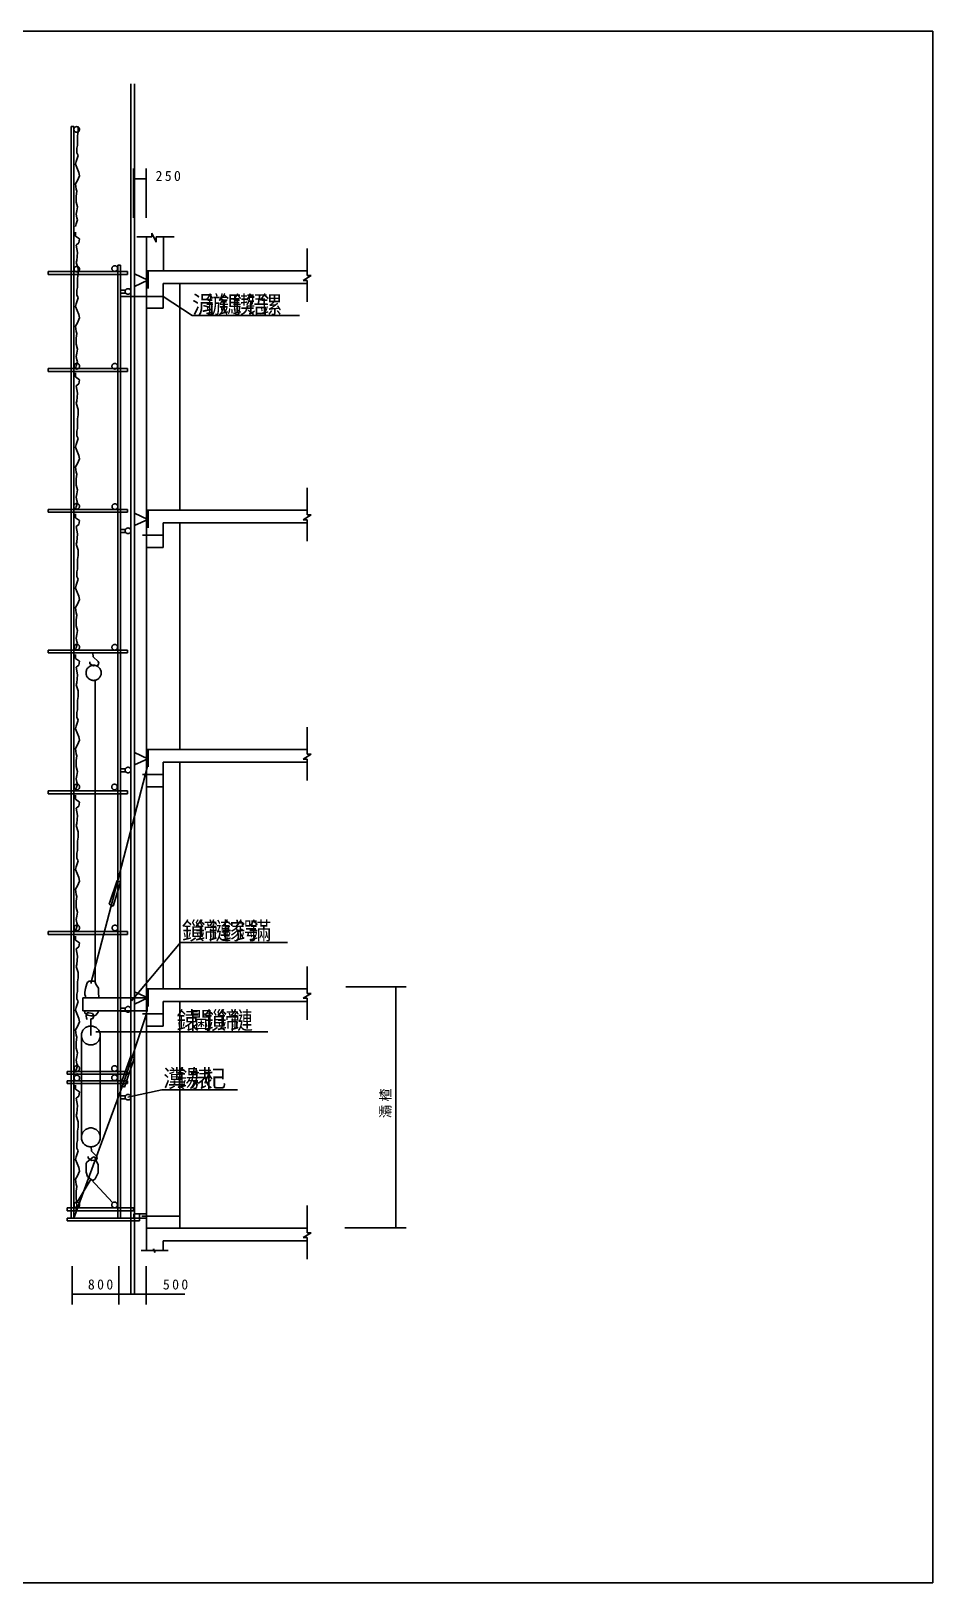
# Model space of a CAD drawing. Header units: metres. Extents: x 0 to 420, y 0 to 297.
# Drawn here: x 247.4 to 420, y 0 to 297 of the extents above; entities that cross this region are included whole.
import ezdxf

# ---------------------------------------------------------------- set-up
doc = ezdxf.new("R2010")
doc.units = ezdxf.units.M
doc.layers.add(' ', color=7, linetype='Continuous')
doc.layers.add('1', color=7, linetype='Continuous')

msp = doc.modelspace()

# ---------------------------------------------------------------- linework, layer by layer
at = {"layer": ' '}
for p, q in [((267.04, 261.25), (267.04, 270.64)), ((269.41, 261.25), (269.41, 270.64)), ((267.04, 268.7), (269.41, 268.7)), ((307.66, 114.07), (319.18, 114.07)), ((317.24, 114.07), (317.24, 67.93)), ((269.66, 111.85), (269.66, 109.33)), ((307.44, 67.93), (319.18, 67.93)), ((255.31, 60.59), (255.31, 53.31)), ((264.22, 60.6), (264.22, 53.31)), ((264.22, 59.67), (264.22, 53.31)), ((269.46, 60.6), (269.46, 53.31)), ((255.31, 55.25), (264.22, 55.25)), ((264.22, 55.25), (269.46, 55.25)), ((269.46, 55.25), (276.83, 55.25))]:
    msp.add_line(p, q, dxfattribs=at)
for p, q in [((420, 296.97), (0, 296.97)), ((420, 0), (420, 296.97)), ((266.5, 55.25), (266.5, 286.85)), ((267.18, 55.25), (267.18, 286.85)), ((255.07, 69.82), (255.07, 278.73)), ((255.07, 278.73), (255.61, 278.73)), ((255.61, 69.82), (255.61, 278.73)), ((256.42, 277.67), (256.29, 276.9)), ((256.29, 276.9), (256.29, 275.99)), ((256.42, 278.71), (256.42, 277.67)), ((256.29, 275.09), (256.17, 274.57)), ((256.17, 274.57), (256.17, 273.66)), ((256.17, 273.66), (256.42, 273.15)), ((256.29, 275.99), (256.29, 275.09)), ((256.04, 271.98), (255.91, 271.47)), ((255.91, 271.47), (256.55, 269.91)), ((256.42, 273.15), (256.04, 271.98)), ((256.29, 268.36), (255.91, 267.72)), ((255.91, 267.72), (256.04, 266.68)), ((256.68, 269.27), (256.29, 268.36)), ((256.55, 269.91), (256.68, 269.27)), ((256.04, 266.68), (256.17, 266.3)), ((256.17, 266.3), (256.04, 265.39)), ((256.04, 265.39), (256.04, 264.23)), ((256.04, 264.23), (256.29, 263.32)), ((256.17, 262.55), (256.04, 261.9)), ((256.04, 261.9), (256.17, 261.25)), ((256.29, 263.32), (256.17, 262.55)), ((256.04, 260.09), (255.91, 259.57)), ((255.91, 258.48), (255.91, 257.71)), ((256.29, 260.87), (256.04, 260.09)), ((256.17, 261.25), (256.29, 260.87)), ((255.91, 257.71), (256.68, 257.19)), ((256.55, 256.41), (256.04, 256.02)), ((256.04, 256.02), (256.29, 254.6)), ((256.68, 257.19), (256.55, 256.41)), ((267.64, 257.58), (270.53, 257.58)), ((270.53, 257.58), (270.53, 258.26)), ((270.53, 258.26), (271.38, 256.56)), ((271.38, 256.56), (271.38, 257.58)), ((271.38, 257.58), (274.78, 257.58)), ((256.17, 253.05), (256.04, 252.66)), ((256.04, 252.66), (256.42, 251.5)), ((256.29, 254.6), (256.17, 253.05)), ((300.25, 255.37), (300.25, 250.17)), ((250.67, 250.95), (265.87, 250.95)), ((250.67, 250.95), (250.67, 250.41)), ((250.67, 250.41), (265.87, 250.41)), ((256.42, 250.47), (256.29, 249.69)), ((256.29, 249.69), (256.29, 248.79)), ((256.42, 251.5), (256.42, 250.47)), ((263.99, 69.82), (263.99, 252.15)), ((263.99, 252.15), (264.53, 252.15)), ((264.53, 69.82), (264.53, 252.15)), ((265.87, 250.41), (265.87, 250.95)), ((269.75, 249.31), (267.18, 250.51)), ((269.48, 63.64), (269.48, 251.09)), ((269.48, 246.8), (269.48, 251.09)), ((269.48, 251.09), (300.25, 251.09)), ((269.82, 247.72), (269.82, 251.09)), ((301.02, 250.17), (299.49, 249.25)), ((300.25, 250.17), (301.02, 250.17)), ((256.29, 247.88), (256.17, 247.36)), ((256.17, 247.36), (256.17, 246.46)), ((256.29, 248.79), (256.29, 247.88)), ((264.55, 247.37), (265.48, 247.37)), ((264.55, 246.8), (265.54, 246.8)), ((269.75, 249.31), (267.18, 248.11)), ((272.7, 243.93), (272.7, 248.64)), ((272.7, 248.64), (300.25, 248.64)), ((275.91, 205.29), (275.91, 248.64)), ((299.49, 249.25), (300.25, 249.25)), ((300.25, 249.25), (300.25, 245.12)), ((256.04, 244.78), (255.91, 244.26)), ((255.91, 244.26), (256.55, 242.71)), ((256.42, 245.94), (256.04, 244.78)), ((256.17, 246.46), (256.42, 245.94)), ((269.53, 246.18), (264.59, 246.18)), ((269.48, 243.93), (272.7, 243.93)), ((269.53, 246.18), (272.7, 246.18)), ((272.7, 246.18), (278.26, 242.55)), ((256.29, 241.16), (255.91, 240.51)), ((256.68, 242.06), (256.29, 241.16)), ((256.55, 242.71), (256.68, 242.06)), ((278.26, 242.55), (298.76, 242.55)), ((255.91, 240.51), (256.04, 239.48)), ((256.04, 239.48), (256.17, 239.09)), ((256.17, 239.09), (256.04, 238.19)), ((256.04, 238.19), (256.04, 237.02)), ((256.04, 237.02), (256.29, 236.12)), ((256.17, 235.34), (256.04, 234.69)), ((256.04, 234.69), (256.17, 234.05)), ((256.29, 236.12), (256.17, 235.34)), ((250.67, 232.37), (265.87, 232.37)), ((250.67, 232.37), (250.67, 231.83)), ((250.67, 231.83), (265.87, 231.83)), ((256.04, 232.89), (255.91, 232.37)), ((256.29, 233.66), (256.04, 232.89)), ((256.17, 234.05), (256.29, 233.66)), ((265.87, 231.83), (265.87, 232.37)), ((255.91, 231.55), (255.91, 230.77)), ((255.91, 230.77), (256.68, 230.25)), ((256.55, 229.48), (256.04, 229.09)), ((256.04, 229.09), (256.29, 227.67)), ((256.68, 230.25), (256.55, 229.48)), ((256.17, 226.12), (256.04, 225.73)), ((256.04, 225.73), (256.42, 224.56)), ((256.29, 227.67), (256.17, 226.12)), ((256.42, 223.53), (256.29, 222.75)), ((256.29, 222.75), (256.29, 221.85)), ((256.42, 224.56), (256.42, 223.53)), ((256.29, 220.94), (256.17, 220.43)), ((256.17, 220.43), (256.17, 219.52)), ((256.29, 221.85), (256.29, 220.94)), ((256.04, 217.84), (255.91, 217.33)), ((255.91, 217.33), (256.55, 215.77)), ((256.42, 219.01), (256.04, 217.84)), ((256.17, 219.52), (256.42, 219.01)), ((256.29, 214.22), (255.91, 213.58)), ((256.68, 215.13), (256.29, 214.22)), ((256.55, 215.77), (256.68, 215.13)), ((255.91, 213.58), (256.04, 212.54)), ((256.04, 212.54), (256.17, 212.15)), ((256.17, 212.15), (256.04, 211.25)), ((256.04, 211.25), (256.04, 210.09)), ((256.04, 210.09), (256.29, 209.18)), ((256.17, 208.41), (256.04, 207.76)), ((256.29, 209.18), (256.17, 208.41)), ((300.25, 209.58), (300.25, 204.38)), ((250.67, 205.43), (265.87, 205.43)), ((250.67, 205.43), (250.67, 204.9)), ((256.04, 205.95), (255.91, 205.43)), ((256.04, 207.76), (256.17, 207.11)), ((256.29, 206.72), (256.04, 205.95)), ((256.17, 207.11), (256.29, 206.72)), ((265.87, 204.9), (265.87, 205.43)), ((269.48, 205.29), (300.25, 205.29)), ((269.48, 201.01), (269.48, 205.29)), ((269.82, 201.93), (269.82, 205.29)), ((250.67, 204.9), (265.87, 204.9)), ((255.91, 204.61), (255.91, 203.83)), ((255.91, 203.83), (256.68, 203.32)), ((256.55, 202.54), (256.04, 202.15)), ((256.04, 202.15), (256.29, 200.73)), ((256.68, 203.32), (256.55, 202.54)), ((269.75, 203.52), (267.18, 204.72)), ((269.75, 203.52), (267.18, 202.32)), ((272.7, 202.85), (300.25, 202.85)), ((272.7, 198.13), (272.7, 202.85)), ((275.91, 159.5), (275.91, 202.85)), ((301.02, 204.38), (299.49, 203.46)), ((299.49, 203.46), (300.25, 203.46)), ((300.25, 204.38), (301.02, 204.38)), ((300.25, 203.46), (300.25, 199.33)), ((256.17, 199.18), (256.04, 198.79)), ((256.29, 200.73), (256.17, 199.18)), ((264.55, 201.58), (265.48, 201.58)), ((264.55, 201.01), (265.54, 201.01)), ((272.7, 200.49), (268.75, 200.49)), ((256.04, 198.79), (256.42, 197.63)), ((256.42, 196.59), (256.29, 195.82)), ((256.42, 197.63), (256.42, 196.59)), ((269.48, 198.13), (272.7, 198.13)), ((256.29, 194.01), (256.17, 193.49)), ((256.17, 193.49), (256.17, 192.59)), ((256.29, 195.82), (256.29, 194.91)), ((256.29, 194.91), (256.29, 194.01)), ((256.04, 190.91), (255.91, 190.39)), ((255.91, 190.39), (256.55, 188.84)), ((256.42, 192.07), (256.04, 190.91)), ((256.17, 192.59), (256.42, 192.07)), ((256.29, 187.29), (255.91, 186.64)), ((256.68, 188.19), (256.29, 187.29)), ((256.55, 188.84), (256.68, 188.19)), ((255.91, 186.64), (256.04, 185.61)), ((256.04, 185.61), (256.17, 185.22)), ((256.17, 185.22), (256.04, 184.31)), ((256.04, 184.31), (256.04, 183.15)), ((256.04, 183.15), (256.29, 182.24)), ((256.17, 181.47), (256.04, 180.82)), ((256.29, 182.24), (256.17, 181.47)), ((250.67, 178.5), (265.87, 178.5)), ((250.67, 178.5), (250.67, 177.96)), ((256.04, 179.01), (255.91, 178.5)), ((256.04, 180.82), (256.17, 180.18)), ((256.29, 179.79), (256.04, 179.01)), ((256.17, 180.18), (256.29, 179.79)), ((265.87, 177.96), (265.87, 178.5)), ((250.67, 177.96), (265.87, 177.96)), ((255.91, 177.67), (255.91, 176.9)), ((255.91, 176.9), (256.68, 176.38)), ((256.55, 175.6), (256.04, 175.22)), ((256.04, 175.22), (256.29, 173.79)), ((256.68, 176.38), (256.55, 175.6)), ((258.68, 175.91), (258.68, 176.26)), ((259.39, 175.48), (258.68, 175.91)), ((259.26, 177.96), (259.32, 177.25)), ((259.32, 177.25), (260.24, 176.33)), ((260.17, 175.55), (259.39, 175.48)), ((260.38, 175.98), (260.17, 175.55)), ((260.24, 176.33), (260.38, 175.98)), ((256.29, 173.79), (256.17, 172.24)), ((256.17, 172.24), (256.04, 171.86)), ((256.04, 171.86), (256.42, 170.69)), ((256.42, 169.66), (256.29, 168.88)), ((256.42, 170.69), (256.42, 169.66)), ((256.29, 167.07), (256.17, 166.56)), ((256.17, 166.56), (256.17, 165.65)), ((256.29, 168.88), (256.29, 167.98)), ((256.29, 167.98), (256.29, 167.07)), ((256.04, 163.97), (255.91, 163.45)), ((255.91, 163.45), (256.55, 161.9)), ((256.42, 165.13), (256.04, 163.97)), ((256.17, 165.65), (256.42, 165.13)), ((300.25, 163.78), (300.25, 158.59)), ((256.68, 161.26), (256.29, 160.35)), ((256.55, 161.9), (256.68, 161.26)), ((256.29, 160.35), (255.91, 159.7)), ((255.91, 159.7), (256.04, 158.67)), ((256.04, 158.67), (256.17, 158.28)), ((256.17, 158.28), (256.04, 157.38)), ((269.75, 157.73), (267.18, 158.93)), ((269.75, 157.73), (267.18, 156.53)), ((269.48, 155.22), (269.48, 159.5)), ((269.48, 155.22), (269.48, 159.5)), ((269.48, 159.5), (300.25, 159.5)), ((269.82, 156.14), (269.82, 159.5)), ((301.02, 158.59), (299.49, 157.67)), ((299.49, 157.67), (300.25, 157.67)), ((300.25, 158.59), (301.02, 158.59)), ((300.25, 157.67), (300.25, 153.54)), ((256.04, 157.38), (256.04, 156.21)), ((256.04, 156.21), (256.29, 155.31)), ((256.17, 154.53), (256.04, 153.89)), ((256.29, 155.31), (256.17, 154.53)), ((269.72, 156.33), (262.67, 129.33)), ((264.55, 155.79), (265.48, 155.79)), ((264.55, 155.21), (265.54, 155.21)), ((272.7, 154.7), (268.75, 154.7)), ((272.7, 113.71), (272.7, 157.06)), ((272.7, 152.34), (272.7, 157.06)), ((272.7, 157.06), (300.25, 157.06)), ((275.91, 113.71), (275.91, 157.06)), ((250.67, 151.56), (265.87, 151.56)), ((250.67, 151.56), (250.67, 151.02)), ((256.04, 152.08), (255.91, 151.56)), ((256.04, 153.89), (256.17, 153.24)), ((256.29, 152.85), (256.04, 152.08)), ((256.17, 153.24), (256.29, 152.85)), ((265.87, 151.02), (265.87, 151.56)), ((269.48, 152.34), (272.7, 152.34)), ((250.67, 151.02), (265.87, 151.02)), ((255.91, 150.74), (255.91, 149.96)), ((255.91, 149.96), (256.68, 149.44)), ((256.55, 148.67), (256.04, 148.28)), ((256.68, 149.44), (256.55, 148.67)), ((256.04, 148.28), (256.29, 146.86)), ((256.29, 146.86), (256.17, 145.31)), ((256.17, 145.31), (256.04, 144.92)), ((256.04, 144.92), (256.42, 143.76)), ((256.42, 142.72), (256.29, 141.95)), ((256.42, 143.76), (256.42, 142.72)), ((256.29, 140.14), (256.17, 139.62)), ((256.17, 139.62), (256.17, 138.71)), ((256.29, 141.95), (256.29, 141.04)), ((256.29, 141.04), (256.29, 140.14)), ((256.04, 137.03), (255.91, 136.52)), ((256.42, 138.2), (256.04, 137.03)), ((256.17, 138.71), (256.42, 138.2)), ((255.91, 136.52), (256.55, 134.97)), ((256.68, 134.32), (256.29, 133.41)), ((256.55, 134.97), (256.68, 134.32)), ((262.36, 129.87), (263.87, 134.42)), ((264.51, 134.13), (263.11, 129.48)), ((263.81, 134.42), (264.51, 134.13)), ((256.29, 133.41), (255.91, 132.77)), ((255.91, 132.77), (256.04, 131.73)), ((256.04, 131.73), (256.17, 131.35)), ((256.17, 131.35), (256.04, 130.44)), ((256.04, 130.44), (256.04, 129.28)), ((256.04, 129.28), (256.29, 128.37)), ((256.29, 128.37), (256.17, 127.6)), ((262.67, 129.33), (258.86, 114.72)), ((263.11, 129.48), (262.36, 129.87)), ((256.04, 125.14), (255.91, 124.62)), ((256.17, 127.6), (256.04, 126.95)), ((256.04, 126.95), (256.17, 126.3)), ((256.29, 125.92), (256.04, 125.14)), ((256.17, 126.3), (256.29, 125.92)), ((250.67, 124.63), (265.87, 124.63)), ((250.67, 124.63), (250.67, 124.09)), ((250.67, 124.09), (265.87, 124.09)), ((255.91, 123.8), (255.91, 123.03)), ((255.91, 123.03), (256.68, 122.51)), ((256.68, 122.51), (256.55, 121.73)), ((265.87, 124.09), (265.87, 124.63)), ((266.66, 111.37), (276.03, 122.58)), ((276.03, 122.58), (296.48, 122.58)), ((256.55, 121.73), (256.04, 121.34)), ((256.04, 121.34), (256.29, 119.92)), ((256.29, 119.92), (256.17, 118.37)), ((256.17, 118.37), (256.04, 117.98)), ((256.04, 117.98), (256.42, 116.82)), ((256.42, 116.82), (256.42, 115.79)), ((300.25, 117.99), (300.25, 112.79)), ((256.29, 113.2), (256.17, 112.68)), ((256.42, 115.79), (256.29, 115.01)), ((256.29, 115.01), (256.29, 114.11)), ((256.29, 114.11), (256.29, 113.2)), ((257.85, 113.78), (257.73, 113.04)), ((257.73, 113.04), (257.73, 112.62)), ((258.06, 114.65), (257.85, 113.78)), ((258.23, 114.98), (258.06, 114.65)), ((258.56, 115.14), (258.23, 114.98)), ((259.05, 115.14), (258.56, 115.14)), ((259.59, 115.14), (259.05, 115.14)), ((259.84, 114.61), (259.59, 115.14)), ((260.33, 113.82), (259.84, 114.61)), ((260.33, 113.08), (260.33, 113.82)), ((260.38, 111.96), (260.33, 113.08)), ((269.75, 111.94), (267.18, 113.14)), ((269.48, 113.71), (300.25, 113.71)), ((269.48, 109.43), (269.48, 113.71)), ((269.82, 110.34), (269.82, 113.71)), ((256.04, 110.1), (255.91, 109.58)), ((256.42, 111.26), (256.04, 110.1)), ((256.17, 112.68), (256.17, 111.78)), ((256.17, 111.78), (256.42, 111.26)), ((269.48, 111.96), (257.33, 111.96)), ((257.33, 111.96), (257.33, 109.51)), ((257.73, 112.62), (257.81, 112.29)), ((257.81, 112.29), (257.81, 112.05)), ((257.81, 112.05), (257.81, 112.01)), ((264.55, 110), (265.48, 110)), ((269.75, 111.94), (267.18, 110.74)), ((272.7, 111.27), (300.25, 111.27)), ((272.7, 106.55), (272.7, 111.27)), ((275.91, 67.92), (275.91, 111.27)), ((301.02, 112.79), (299.49, 111.88)), ((299.49, 111.88), (300.25, 111.88)), ((300.25, 112.79), (301.02, 112.79)), ((300.25, 111.88), (300.25, 107.75)), ((255.91, 109.58), (256.55, 108.03)), ((256.68, 107.38), (256.29, 106.48)), ((256.55, 108.03), (256.68, 107.38)), ((257.33, 109.51), (269.66, 109.51)), ((257.72, 109.02), (257.72, 109.51)), ((258.25, 108.63), (257.72, 109.02)), ((258.16, 109.07), (257.99, 108.54)), ((257.99, 108.54), (258.03, 108.1)), ((258.03, 108.1), (258.16, 107.84)), ((258.47, 109.11), (258.16, 109.07)), ((258.86, 108.5), (258.25, 108.63)), ((259.17, 108.94), (258.47, 109.11)), ((259.48, 108.5), (258.86, 108.5)), ((258.86, 104.77), (258.86, 107.97)), ((258.86, 107.97), (259.17, 107.97)), ((259.35, 108.67), (259.17, 108.94)), ((259.17, 107.97), (259.35, 108.28)), ((259.35, 108.28), (259.35, 108.67)), ((259.83, 108.67), (259.48, 108.5)), ((260.09, 108.94), (259.83, 108.67)), ((260.27, 109.2), (260.09, 108.94)), ((260.35, 109.51), (260.27, 109.2)), ((264.55, 109.42), (265.54, 109.42)), ((269.48, 108.91), (264.92, 95.04)), ((272.7, 108.91), (268.75, 108.91)), ((256.29, 106.48), (255.91, 105.83)), ((255.91, 105.83), (256.04, 104.8)), ((256.04, 104.8), (256.17, 104.41)), ((256.17, 104.41), (256.04, 103.51)), ((257.05, 104.77), (257.05, 85.26)), ((259.83, 105.49), (292.75, 105.49)), ((260.67, 104.77), (260.67, 85.26)), ((269.48, 106.55), (272.7, 106.55)), ((256.04, 103.51), (256.04, 102.34)), ((256.04, 102.34), (256.29, 101.44)), ((256.29, 101.44), (256.17, 100.66)), ((256.04, 98.21), (255.91, 97.69)), ((256.17, 100.66), (256.04, 100.01)), ((256.04, 100.01), (256.17, 99.37)), ((256.29, 98.98), (256.04, 98.21)), ((256.17, 99.37), (256.29, 98.98)), ((256.29, 99.34), (256.17, 98.98)), ((264.55, 95.29), (266.52, 100.82)), ((267.2, 100.53), (265.28, 94.89)), ((266.52, 100.76), (267.2, 100.53)), ((254.33, 97.87), (265.87, 97.87)), ((254.33, 97.87), (254.33, 97.33)), ((254.33, 97.33), (265.87, 97.33)), ((254.33, 96.1), (265.87, 96.1)), ((254.33, 96.1), (254.33, 95.57)), ((254.33, 95.57), (265.87, 95.57)), ((265.07, 95.54), (255.61, 69.82)), ((255.91, 95.25), (255.91, 94.47)), ((256.29, 97.58), (256.17, 97.22)), ((264.55, 95.23), (264.66, 95.54)), ((265.28, 94.89), (264.55, 95.23)), ((265.5, 95.54), (265.28, 94.89)), ((265.87, 97.33), (265.87, 97.87)), ((265.87, 95.57), (265.87, 96.1)), ((255.91, 94.47), (256.68, 93.96)), ((256.55, 93.18), (256.04, 92.79)), ((256.04, 92.79), (256.29, 91.37)), ((256.68, 93.96), (256.55, 93.18)), ((264.55, 93.19), (265.48, 93.19)), ((264.55, 92.62), (265.54, 92.62)), ((265.96, 92.96), (272.42, 94.39)), ((272.42, 94.39), (286.9, 94.39)), ((256.17, 89.82), (256.04, 89.43)), ((256.04, 89.43), (256.42, 88.27)), ((256.29, 91.37), (256.17, 89.82)), ((256.42, 87.23), (256.29, 86.46)), ((256.29, 86.46), (256.29, 85.55)), ((256.42, 88.27), (256.42, 87.23)), ((256.29, 84.65), (256.17, 84.13)), ((256.17, 84.13), (256.17, 83.23)), ((256.17, 83.23), (256.42, 82.71)), ((256.29, 85.55), (256.29, 84.65)), ((258.93, 83.54), (259, 82.62)), ((256.04, 81.55), (255.91, 81.03)), ((255.91, 81.03), (256.55, 79.48)), ((256.42, 82.71), (256.04, 81.55)), ((258.08, 80.5), (257.94, 80.28)), ((257.94, 80.28), (257.94, 78.59)), ((259.38, 81.55), (258.08, 80.5)), ((258.37, 81.28), (258.37, 81.63)), ((259.07, 80.85), (258.37, 81.28)), ((259, 82.62), (259.92, 81.7)), ((259.85, 80.92), (259.07, 80.85)), ((259.64, 81.49), (259.29, 81.56)), ((259.78, 80.99), (259.64, 81.49)), ((260.28, 80), (259.78, 80.99)), ((260.07, 81.35), (259.85, 80.92)), ((259.92, 81.7), (260.07, 81.35)), ((256.29, 77.93), (255.91, 77.28)), ((255.91, 77.28), (256.04, 76.25)), ((258.93, 77.31), (256.24, 72.85)), ((256.68, 78.83), (256.29, 77.93)), ((256.55, 79.48), (256.68, 78.83)), ((257.94, 78.59), (258.22, 77.81)), ((258.22, 77.81), (259, 77.17)), ((258.86, 77.24), (263.06, 72.76)), ((259.36, 77.1), (259.71, 77.31)), ((259.71, 77.31), (260.28, 78.45)), ((260.28, 79.29), (260.28, 80)), ((260.28, 78.45), (260.28, 79.29)), ((256.04, 76.25), (256.17, 75.86)), ((256.17, 75.86), (256.04, 74.95)), ((256.04, 74.95), (256.04, 73.79)), ((259, 77.17), (259.36, 77.1)), ((254.33, 71.77), (267.04, 71.77)), ((254.33, 71.77), (254.33, 71.23)), ((256.04, 73.79), (256.17, 72.11)), ((256.17, 72.11), (256.04, 71.46)), ((256.04, 71.46), (256.08, 71.23)), ((267.04, 71.77), (267.04, 71.23)), ((300.25, 72.2), (300.25, 67)), ((254.33, 71.23), (267.04, 71.23)), ((254.33, 69.82), (263.54, 69.82)), ((254.33, 69.82), (254.33, 69.28)), ((254.33, 69.28), (268.18, 69.28)), ((260.15, 69.82), (269.48, 69.82)), ((267.08, 70.63), (269.48, 70.63)), ((267.08, 70.63), (267.08, 69.82)), ((268.18, 70.63), (268.18, 69.28)), ((268.64, 70.21), (275.91, 70.21)), ((269.48, 63.64), (269.48, 67.92)), ((269.48, 67.92), (300.25, 67.92)), ((272.7, 63.64), (272.7, 65.47)), ((272.7, 65.47), (300.25, 65.47)), ((301.02, 67), (299.49, 66.09)), ((299.49, 66.09), (300.25, 66.09)), ((300.25, 67), (301.02, 67)), ((300.25, 66.09), (300.25, 61.96)), ((268.47, 63.64), (270.82, 63.64)), ((270.82, 63.64), (270.82, 63.95)), ((270.82, 63.95), (271.12, 63.22)), ((271.12, 63.22), (271.12, 63.64)), ((271.12, 63.64), (273.62, 63.64)), ((0, 0), (420, 0))]:
    msp.add_line(p, q)
for points in [[(256.69, 278.14), (256.69, 278.19), (256.68, 278.25), (256.67, 278.3), (256.65, 278.35), (256.63, 278.39), (256.6, 278.44), (256.57, 278.48), (256.53, 278.52), (256.49, 278.56), (256.45, 278.59), (256.4, 278.62), (256.36, 278.64), (256.31, 278.66), (256.26, 278.67), (256.2, 278.68), (256.15, 278.68), (256.1, 278.68), (256.05, 278.67), (255.99, 278.66), (255.94, 278.64), (255.9, 278.62), (255.85, 278.59), (255.81, 278.56), (255.77, 278.52), (255.73, 278.48), (255.7, 278.44), (255.68, 278.39), (255.65, 278.35), (255.64, 278.3), (255.62, 278.25), (255.61, 278.19), (255.61, 278.14), (255.61, 278.09), (255.62, 278.04), (255.64, 277.98), (255.65, 277.93), (255.68, 277.89), (255.7, 277.84), (255.73, 277.8), (255.77, 277.76), (255.81, 277.72), (255.85, 277.69), (255.9, 277.67), (255.94, 277.64), (255.99, 277.63), (256.05, 277.61), (256.1, 277.6), (256.15, 277.6), (256.2, 277.6), (256.26, 277.61), (256.31, 277.63), (256.36, 277.64), (256.4, 277.67), (256.45, 277.69), (256.49, 277.72), (256.53, 277.76), (256.57, 277.8), (256.6, 277.84), (256.63, 277.89), (256.65, 277.93), (256.67, 277.98), (256.68, 278.04), (256.69, 278.09), (256.69, 278.14)], [(256.71, 251.41), (256.71, 251.46), (256.7, 251.51), (256.69, 251.56), (256.67, 251.61), (256.65, 251.66), (256.62, 251.7), (256.59, 251.75), (256.55, 251.79), (256.52, 251.82), (256.47, 251.85), (256.43, 251.88), (256.38, 251.9), (256.33, 251.92), (256.28, 251.93), (256.23, 251.94), (256.17, 251.94), (256.12, 251.94), (256.07, 251.93), (256.02, 251.92), (255.97, 251.9), (255.92, 251.88), (255.87, 251.85), (255.83, 251.82), (255.79, 251.79), (255.76, 251.75), (255.73, 251.7), (255.7, 251.66), (255.68, 251.61), (255.66, 251.56), (255.65, 251.51), (255.64, 251.46), (255.64, 251.41), (255.64, 251.35), (255.65, 251.3), (255.66, 251.25), (255.68, 251.2), (255.7, 251.15), (255.73, 251.11), (255.76, 251.06), (255.79, 251.02), (255.83, 250.99), (255.87, 250.96), (255.92, 250.93), (255.97, 250.91), (256.02, 250.89), (256.07, 250.88), (256.12, 250.87), (256.17, 250.87), (256.23, 250.87), (256.28, 250.88), (256.33, 250.89), (256.38, 250.91), (256.43, 250.93), (256.47, 250.96), (256.52, 250.99), (256.55, 251.02), (256.59, 251.06), (256.62, 251.11), (256.65, 251.15), (256.67, 251.2), (256.69, 251.25), (256.7, 251.3), (256.71, 251.35), (256.71, 251.41)], [(263.97, 251.52), (263.97, 251.57), (263.96, 251.62), (263.95, 251.67), (263.93, 251.72), (263.91, 251.77), (263.88, 251.82), (263.85, 251.86), (263.81, 251.9), (263.77, 251.93), (263.73, 251.97), (263.69, 251.99), (263.64, 252.02), (263.59, 252.03), (263.54, 252.05), (263.48, 252.05), (263.43, 252.06), (263.38, 252.05), (263.33, 252.05), (263.27, 252.03), (263.23, 252.02), (263.18, 251.99), (263.13, 251.97), (263.09, 251.93), (263.05, 251.9), (263.01, 251.86), (262.98, 251.82), (262.96, 251.77), (262.93, 251.72), (262.92, 251.67), (262.9, 251.62), (262.9, 251.57), (262.89, 251.52), (262.9, 251.46), (262.9, 251.41), (262.92, 251.36), (262.93, 251.31), (262.96, 251.26), (262.98, 251.22), (263.01, 251.18), (263.05, 251.14), (263.09, 251.1), (263.13, 251.07), (263.18, 251.04), (263.23, 251.02), (263.27, 251), (263.33, 250.99), (263.38, 250.98), (263.43, 250.98), (263.48, 250.98), (263.54, 250.99), (263.59, 251), (263.64, 251.02), (263.69, 251.04), (263.73, 251.07), (263.77, 251.1), (263.81, 251.14), (263.85, 251.18), (263.88, 251.22), (263.91, 251.26), (263.93, 251.31), (263.95, 251.36), (263.96, 251.41), (263.97, 251.46), (263.97, 251.52)], [(266.5, 247.14), (266.5, 247.19), (266.49, 247.24), (266.48, 247.29), (266.46, 247.34), (266.44, 247.39), (266.41, 247.43), (266.38, 247.48), (266.34, 247.52), (266.3, 247.55), (266.26, 247.58), (266.22, 247.61), (266.17, 247.63), (266.12, 247.65), (266.07, 247.66), (266.02, 247.67), (265.96, 247.67), (265.91, 247.67), (265.86, 247.66), (265.81, 247.65), (265.76, 247.63), (265.71, 247.61), (265.66, 247.58), (265.62, 247.55), (265.58, 247.52), (265.55, 247.48), (265.52, 247.43), (265.49, 247.39), (265.47, 247.34), (265.45, 247.29), (265.43, 247.24), (265.43, 247.19), (265.42, 247.14), (265.43, 247.08), (265.43, 247.03), (265.45, 246.98), (265.47, 246.93), (265.49, 246.88), (265.52, 246.84), (265.55, 246.79), (265.58, 246.75), (265.62, 246.72), (265.66, 246.69), (265.71, 246.66), (265.76, 246.64), (265.81, 246.62), (265.86, 246.61), (265.91, 246.6), (265.96, 246.6), (266.02, 246.6), (266.07, 246.61), (266.12, 246.62), (266.17, 246.64), (266.22, 246.66), (266.26, 246.69), (266.3, 246.72), (266.34, 246.75), (266.38, 246.79), (266.41, 246.84), (266.44, 246.88), (266.46, 246.93), (266.48, 246.98), (266.49, 247.03), (266.5, 247.08), (266.5, 247.14)], [(256.71, 232.82), (256.71, 232.88), (256.7, 232.93), (256.69, 232.98), (256.67, 233.03), (256.65, 233.08), (256.62, 233.12), (256.59, 233.17), (256.55, 233.21), (256.52, 233.24), (256.47, 233.27), (256.43, 233.3), (256.38, 233.32), (256.33, 233.34), (256.28, 233.35), (256.23, 233.36), (256.17, 233.36), (256.12, 233.36), (256.07, 233.35), (256.02, 233.34), (255.97, 233.32), (255.92, 233.3), (255.87, 233.27), (255.83, 233.24), (255.79, 233.21), (255.76, 233.17), (255.73, 233.12), (255.7, 233.08), (255.68, 233.03), (255.66, 232.98), (255.65, 232.93), (255.64, 232.88), (255.64, 232.82), (255.64, 232.77), (255.65, 232.72), (255.66, 232.67), (255.68, 232.62), (255.7, 232.57), (255.73, 232.53), (255.76, 232.48), (255.79, 232.44), (255.83, 232.41), (255.87, 232.38), (255.92, 232.35), (255.97, 232.33), (256.02, 232.31), (256.07, 232.3), (256.12, 232.29), (256.17, 232.29), (256.23, 232.29), (256.28, 232.3), (256.33, 232.31), (256.38, 232.33), (256.43, 232.35), (256.47, 232.38), (256.52, 232.41), (256.55, 232.44), (256.59, 232.48), (256.62, 232.53), (256.65, 232.57), (256.67, 232.62), (256.69, 232.67), (256.7, 232.72), (256.71, 232.77), (256.71, 232.82)], [(263.97, 232.82), (263.97, 232.88), (263.96, 232.93), (263.95, 232.98), (263.93, 233.03), (263.91, 233.08), (263.88, 233.12), (263.85, 233.17), (263.81, 233.21), (263.77, 233.24), (263.73, 233.27), (263.69, 233.3), (263.64, 233.32), (263.59, 233.34), (263.54, 233.35), (263.48, 233.36), (263.43, 233.36), (263.38, 233.36), (263.33, 233.35), (263.27, 233.34), (263.23, 233.32), (263.18, 233.3), (263.13, 233.27), (263.09, 233.24), (263.05, 233.21), (263.01, 233.17), (262.98, 233.12), (262.96, 233.08), (262.93, 233.03), (262.92, 232.98), (262.9, 232.93), (262.9, 232.88), (262.89, 232.82), (262.9, 232.77), (262.9, 232.72), (262.92, 232.67), (262.93, 232.62), (262.96, 232.57), (262.98, 232.53), (263.01, 232.48), (263.05, 232.44), (263.09, 232.41), (263.13, 232.38), (263.18, 232.35), (263.23, 232.33), (263.27, 232.31), (263.33, 232.3), (263.38, 232.29), (263.43, 232.29), (263.48, 232.29), (263.54, 232.3), (263.59, 232.31), (263.64, 232.33), (263.69, 232.35), (263.73, 232.38), (263.77, 232.41), (263.81, 232.44), (263.85, 232.48), (263.88, 232.53), (263.91, 232.57), (263.93, 232.62), (263.95, 232.67), (263.96, 232.72), (263.97, 232.77), (263.97, 232.82)], [(256.68, 206.01), (256.68, 206.07), (256.67, 206.12), (256.66, 206.17), (256.64, 206.22), (256.62, 206.27), (256.59, 206.31), (256.56, 206.35), (256.52, 206.39), (256.48, 206.43), (256.44, 206.46), (256.4, 206.49), (256.35, 206.51), (256.3, 206.53), (256.25, 206.54), (256.19, 206.55), (256.14, 206.55), (256.09, 206.55), (256.04, 206.54), (255.98, 206.53), (255.94, 206.51), (255.89, 206.49), (255.84, 206.46), (255.8, 206.43), (255.76, 206.39), (255.72, 206.35), (255.69, 206.31), (255.67, 206.27), (255.64, 206.22), (255.63, 206.17), (255.61, 206.12), (255.61, 206.07), (255.6, 206.01), (255.61, 205.96), (255.61, 205.91), (255.63, 205.86), (255.64, 205.81), (255.67, 205.76), (255.69, 205.71), (255.72, 205.67), (255.76, 205.63), (255.8, 205.6), (255.84, 205.57), (255.89, 205.54), (255.94, 205.52), (255.98, 205.5), (256.04, 205.48), (256.09, 205.48), (256.14, 205.47), (256.19, 205.48), (256.25, 205.48), (256.3, 205.5), (256.35, 205.52), (256.4, 205.54), (256.44, 205.57), (256.48, 205.6), (256.52, 205.63), (256.56, 205.67), (256.59, 205.71), (256.62, 205.76), (256.64, 205.81), (256.66, 205.86), (256.67, 205.91), (256.68, 205.96), (256.68, 206.01)], [(264, 205.96), (264, 206.01), (263.99, 206.07), (263.98, 206.12), (263.96, 206.17), (263.94, 206.22), (263.91, 206.26), (263.88, 206.3), (263.84, 206.34), (263.8, 206.38), (263.76, 206.41), (263.71, 206.44), (263.67, 206.46), (263.62, 206.48), (263.57, 206.49), (263.51, 206.5), (263.46, 206.5), (263.41, 206.5), (263.36, 206.49), (263.3, 206.48), (263.25, 206.46), (263.21, 206.44), (263.16, 206.41), (263.12, 206.38), (263.08, 206.34), (263.04, 206.3), (263.01, 206.26), (262.99, 206.22), (262.96, 206.17), (262.95, 206.12), (262.93, 206.07), (262.92, 206.01), (262.92, 205.96), (262.92, 205.91), (262.93, 205.86), (262.95, 205.8), (262.96, 205.76), (262.99, 205.71), (263.01, 205.66), (263.04, 205.62), (263.08, 205.58), (263.12, 205.54), (263.16, 205.51), (263.21, 205.49), (263.25, 205.46), (263.3, 205.45), (263.36, 205.43), (263.41, 205.43), (263.46, 205.42), (263.51, 205.43), (263.57, 205.43), (263.62, 205.45), (263.67, 205.46), (263.71, 205.49), (263.76, 205.51), (263.8, 205.54), (263.84, 205.58), (263.88, 205.62), (263.91, 205.66), (263.94, 205.71), (263.96, 205.76), (263.98, 205.8), (263.99, 205.86), (264, 205.91), (264, 205.96)], [(266.5, 201.34), (266.5, 201.4), (266.49, 201.45), (266.48, 201.5), (266.46, 201.55), (266.44, 201.6), (266.41, 201.64), (266.38, 201.69), (266.34, 201.72), (266.3, 201.76), (266.26, 201.79), (266.22, 201.82), (266.17, 201.84), (266.12, 201.86), (266.07, 201.87), (266.02, 201.88), (265.96, 201.88), (265.91, 201.88), (265.86, 201.87), (265.81, 201.86), (265.76, 201.84), (265.71, 201.82), (265.66, 201.79), (265.62, 201.76), (265.58, 201.72), (265.55, 201.69), (265.52, 201.64), (265.49, 201.6), (265.47, 201.55), (265.45, 201.5), (265.43, 201.45), (265.43, 201.4), (265.42, 201.34), (265.43, 201.29), (265.43, 201.24), (265.45, 201.19), (265.47, 201.14), (265.49, 201.09), (265.52, 201.04), (265.55, 201), (265.58, 200.96), (265.62, 200.93), (265.66, 200.9), (265.71, 200.87), (265.76, 200.85), (265.81, 200.83), (265.86, 200.82), (265.91, 200.81), (265.96, 200.81), (266.02, 200.81), (266.07, 200.82), (266.12, 200.83), (266.17, 200.85), (266.22, 200.87), (266.26, 200.9), (266.3, 200.93), (266.34, 200.96), (266.38, 201), (266.41, 201.04), (266.44, 201.09), (266.46, 201.14), (266.48, 201.19), (266.49, 201.24), (266.5, 201.29), (266.5, 201.34)], [(256.71, 179.08), (256.71, 179.13), (256.7, 179.19), (256.69, 179.24), (256.67, 179.29), (256.65, 179.33), (256.62, 179.38), (256.59, 179.42), (256.55, 179.46), (256.52, 179.5), (256.47, 179.53), (256.43, 179.56), (256.38, 179.58), (256.33, 179.6), (256.28, 179.61), (256.23, 179.62), (256.17, 179.62), (256.12, 179.62), (256.07, 179.61), (256.02, 179.6), (255.97, 179.58), (255.92, 179.56), (255.87, 179.53), (255.83, 179.5), (255.79, 179.46), (255.76, 179.42), (255.73, 179.38), (255.7, 179.33), (255.68, 179.29), (255.66, 179.24), (255.65, 179.19), (255.64, 179.13), (255.64, 179.08), (255.64, 179.03), (255.65, 178.98), (255.66, 178.92), (255.68, 178.87), (255.7, 178.83), (255.73, 178.78), (255.76, 178.74), (255.79, 178.7), (255.83, 178.66), (255.87, 178.63), (255.92, 178.61), (255.97, 178.58), (256.02, 178.57), (256.07, 178.55), (256.12, 178.54), (256.17, 178.54), (256.23, 178.54), (256.28, 178.55), (256.33, 178.57), (256.38, 178.58), (256.43, 178.61), (256.47, 178.63), (256.52, 178.66), (256.55, 178.7), (256.59, 178.74), (256.62, 178.78), (256.65, 178.83), (256.67, 178.87), (256.69, 178.92), (256.7, 178.98), (256.71, 179.03), (256.71, 179.08)], [(263.97, 179.05), (263.97, 179.1), (263.96, 179.16), (263.95, 179.21), (263.93, 179.26), (263.91, 179.31), (263.88, 179.35), (263.85, 179.39), (263.81, 179.43), (263.77, 179.47), (263.73, 179.5), (263.69, 179.53), (263.64, 179.55), (263.59, 179.57), (263.54, 179.58), (263.49, 179.59), (263.43, 179.59), (263.38, 179.59), (263.33, 179.58), (263.28, 179.57), (263.23, 179.55), (263.18, 179.53), (263.13, 179.5), (263.09, 179.47), (263.05, 179.43), (263.02, 179.39), (262.98, 179.35), (262.96, 179.31), (262.93, 179.26), (262.92, 179.21), (262.9, 179.16), (262.9, 179.1), (262.89, 179.05), (262.9, 179), (262.9, 178.95), (262.92, 178.9), (262.93, 178.85), (262.96, 178.8), (262.98, 178.75), (263.02, 178.71), (263.05, 178.67), (263.09, 178.64), (263.13, 178.6), (263.18, 178.58), (263.23, 178.55), (263.28, 178.54), (263.33, 178.52), (263.38, 178.52), (263.43, 178.51), (263.49, 178.52), (263.54, 178.52), (263.59, 178.54), (263.64, 178.55), (263.69, 178.58), (263.73, 178.6), (263.77, 178.64), (263.81, 178.67), (263.85, 178.71), (263.88, 178.75), (263.91, 178.8), (263.93, 178.85), (263.95, 178.9), (263.96, 178.95), (263.97, 179), (263.97, 179.05)], [(260.83, 174.16), (260.83, 174.3), (260.81, 174.44), (260.77, 174.58), (260.72, 174.71), (260.66, 174.84), (260.59, 174.96), (260.51, 175.07), (260.41, 175.18), (260.31, 175.27), (260.19, 175.36), (260.07, 175.43), (259.94, 175.49), (259.81, 175.54), (259.67, 175.58), (259.53, 175.6), (259.39, 175.6), (259.25, 175.6), (259.1, 175.58), (258.97, 175.54), (258.83, 175.49), (258.7, 175.43), (258.58, 175.36), (258.47, 175.27), (258.36, 175.18), (258.27, 175.07), (258.18, 174.96), (258.11, 174.84), (258.05, 174.71), (258, 174.58), (257.97, 174.44), (257.95, 174.3), (257.94, 174.16), (257.95, 174.01), (257.97, 173.87), (258, 173.74), (258.05, 173.6), (258.11, 173.47), (258.18, 173.35), (258.27, 173.24), (258.36, 173.13), (258.47, 173.04), (258.58, 172.95), (258.7, 172.88), (258.83, 172.82), (258.97, 172.77), (259.1, 172.74), (259.25, 172.72), (259.39, 172.71), (259.53, 172.72), (259.67, 172.74), (259.81, 172.77), (259.94, 172.82), (260.07, 172.88), (260.19, 172.95), (260.31, 173.04), (260.41, 173.13), (260.51, 173.24), (260.59, 173.35), (260.66, 173.47), (260.72, 173.6), (260.77, 173.74), (260.81, 173.87), (260.83, 174.01), (260.83, 174.16)], [(266.5, 155.55), (266.5, 155.61), (266.49, 155.66), (266.48, 155.71), (266.46, 155.76), (266.44, 155.81), (266.41, 155.85), (266.38, 155.89), (266.34, 155.93), (266.3, 155.97), (266.26, 156), (266.22, 156.03), (266.17, 156.05), (266.12, 156.07), (266.07, 156.08), (266.02, 156.09), (265.96, 156.09), (265.91, 156.09), (265.86, 156.08), (265.81, 156.07), (265.76, 156.05), (265.71, 156.03), (265.66, 156), (265.62, 155.97), (265.58, 155.93), (265.55, 155.89), (265.52, 155.85), (265.49, 155.81), (265.47, 155.76), (265.45, 155.71), (265.43, 155.66), (265.43, 155.61), (265.42, 155.55), (265.43, 155.5), (265.43, 155.45), (265.45, 155.4), (265.47, 155.35), (265.49, 155.3), (265.52, 155.25), (265.55, 155.21), (265.58, 155.17), (265.62, 155.14), (265.66, 155.1), (265.71, 155.08), (265.76, 155.06), (265.81, 155.04), (265.86, 155.02), (265.91, 155.02), (265.96, 155.01), (266.02, 155.02), (266.07, 155.02), (266.12, 155.04), (266.17, 155.06), (266.22, 155.08), (266.26, 155.1), (266.3, 155.14), (266.34, 155.17), (266.38, 155.21), (266.41, 155.25), (266.44, 155.3), (266.46, 155.35), (266.48, 155.4), (266.49, 155.45), (266.5, 155.5), (266.5, 155.55)], [(256.71, 152.32), (256.71, 152.37), (256.7, 152.42), (256.69, 152.47), (256.67, 152.52), (256.65, 152.57), (256.62, 152.62), (256.59, 152.66), (256.55, 152.7), (256.52, 152.73), (256.47, 152.77), (256.43, 152.79), (256.38, 152.82), (256.33, 152.83), (256.28, 152.85), (256.23, 152.85), (256.17, 152.86), (256.12, 152.85), (256.07, 152.85), (256.02, 152.83), (255.97, 152.82), (255.92, 152.79), (255.87, 152.77), (255.83, 152.73), (255.79, 152.7), (255.76, 152.66), (255.73, 152.62), (255.7, 152.57), (255.68, 152.52), (255.66, 152.47), (255.65, 152.42), (255.64, 152.37), (255.64, 152.32), (255.64, 152.27), (255.65, 152.21), (255.66, 152.16), (255.68, 152.11), (255.7, 152.06), (255.73, 152.02), (255.76, 151.98), (255.79, 151.94), (255.83, 151.9), (255.87, 151.87), (255.92, 151.84), (255.97, 151.82), (256.02, 151.8), (256.07, 151.79), (256.12, 151.78), (256.17, 151.78), (256.23, 151.78), (256.28, 151.79), (256.33, 151.8), (256.38, 151.82), (256.43, 151.84), (256.47, 151.87), (256.52, 151.9), (256.55, 151.94), (256.59, 151.98), (256.62, 152.02), (256.65, 152.06), (256.67, 152.11), (256.69, 152.16), (256.7, 152.21), (256.71, 152.27), (256.71, 152.32)], [(263.92, 152.32), (263.92, 152.37), (263.91, 152.42), (263.9, 152.47), (263.88, 152.52), (263.86, 152.57), (263.83, 152.62), (263.8, 152.66), (263.77, 152.7), (263.73, 152.73), (263.68, 152.77), (263.64, 152.79), (263.59, 152.82), (263.54, 152.83), (263.49, 152.85), (263.44, 152.85), (263.38, 152.86), (263.33, 152.85), (263.28, 152.85), (263.23, 152.83), (263.18, 152.82), (263.13, 152.79), (263.09, 152.77), (263.04, 152.73), (263, 152.7), (262.97, 152.66), (262.94, 152.62), (262.91, 152.57), (262.89, 152.52), (262.87, 152.47), (262.86, 152.42), (262.85, 152.37), (262.85, 152.32), (262.85, 152.27), (262.86, 152.21), (262.87, 152.16), (262.89, 152.11), (262.91, 152.06), (262.94, 152.02), (262.97, 151.98), (263, 151.94), (263.04, 151.9), (263.09, 151.87), (263.13, 151.84), (263.18, 151.82), (263.23, 151.8), (263.28, 151.79), (263.33, 151.78), (263.38, 151.78), (263.44, 151.78), (263.49, 151.79), (263.54, 151.8), (263.59, 151.82), (263.64, 151.84), (263.68, 151.87), (263.73, 151.9), (263.77, 151.94), (263.8, 151.98), (263.83, 152.02), (263.86, 152.06), (263.88, 152.11), (263.9, 152.16), (263.91, 152.21), (263.92, 152.27), (263.92, 152.32)], [(256.71, 125.35), (256.71, 125.4), (256.7, 125.45), (256.69, 125.5), (256.67, 125.55), (256.65, 125.6), (256.62, 125.65), (256.59, 125.69), (256.55, 125.73), (256.52, 125.76), (256.47, 125.79), (256.43, 125.82), (256.38, 125.84), (256.33, 125.86), (256.28, 125.87), (256.23, 125.88), (256.17, 125.88), (256.12, 125.88), (256.07, 125.87), (256.02, 125.86), (255.97, 125.84), (255.92, 125.82), (255.87, 125.79), (255.83, 125.76), (255.79, 125.73), (255.76, 125.69), (255.73, 125.65), (255.7, 125.6), (255.68, 125.55), (255.66, 125.5), (255.65, 125.45), (255.64, 125.4), (255.64, 125.35), (255.64, 125.29), (255.65, 125.24), (255.66, 125.19), (255.68, 125.14), (255.7, 125.09), (255.73, 125.05), (255.76, 125), (255.79, 124.96), (255.83, 124.93), (255.87, 124.9), (255.92, 124.87), (255.97, 124.85), (256.02, 124.83), (256.07, 124.82), (256.12, 124.81), (256.17, 124.81), (256.23, 124.81), (256.28, 124.82), (256.33, 124.83), (256.38, 124.85), (256.43, 124.87), (256.47, 124.9), (256.52, 124.93), (256.55, 124.96), (256.59, 125), (256.62, 125.05), (256.65, 125.09), (256.67, 125.14), (256.69, 125.19), (256.7, 125.24), (256.71, 125.29), (256.71, 125.35)], [(264.01, 125.35), (264, 125.4), (264, 125.45), (263.98, 125.5), (263.97, 125.55), (263.94, 125.6), (263.92, 125.65), (263.88, 125.69), (263.85, 125.73), (263.81, 125.76), (263.77, 125.79), (263.72, 125.82), (263.67, 125.84), (263.62, 125.86), (263.57, 125.87), (263.52, 125.88), (263.47, 125.88), (263.42, 125.88), (263.36, 125.87), (263.31, 125.86), (263.26, 125.84), (263.21, 125.82), (263.17, 125.79), (263.13, 125.76), (263.09, 125.73), (263.05, 125.69), (263.02, 125.65), (262.99, 125.6), (262.97, 125.55), (262.95, 125.5), (262.94, 125.45), (262.93, 125.4), (262.93, 125.35), (262.93, 125.29), (262.94, 125.24), (262.95, 125.19), (262.97, 125.14), (262.99, 125.09), (263.02, 125.05), (263.05, 125), (263.09, 124.96), (263.13, 124.93), (263.17, 124.9), (263.21, 124.87), (263.26, 124.85), (263.31, 124.83), (263.36, 124.82), (263.42, 124.81), (263.47, 124.81), (263.52, 124.81), (263.57, 124.82), (263.62, 124.83), (263.67, 124.85), (263.72, 124.87), (263.77, 124.9), (263.81, 124.93), (263.85, 124.96), (263.88, 125), (263.92, 125.05), (263.94, 125.09), (263.97, 125.14), (263.98, 125.19), (264, 125.24), (264, 125.29), (264.01, 125.35)], [(266.5, 109.76), (266.5, 109.81), (266.49, 109.87), (266.48, 109.92), (266.46, 109.97), (266.44, 110.02), (266.41, 110.06), (266.38, 110.1), (266.34, 110.14), (266.3, 110.18), (266.26, 110.21), (266.22, 110.24), (266.17, 110.26), (266.12, 110.28), (266.07, 110.29), (266.02, 110.3), (265.96, 110.3), (265.91, 110.3), (265.86, 110.29), (265.81, 110.28), (265.76, 110.26), (265.71, 110.24), (265.66, 110.21), (265.62, 110.18), (265.58, 110.14), (265.55, 110.1), (265.52, 110.06), (265.49, 110.02), (265.47, 109.97), (265.45, 109.92), (265.43, 109.87), (265.43, 109.81), (265.42, 109.76), (265.43, 109.71), (265.43, 109.66), (265.45, 109.61), (265.47, 109.56), (265.49, 109.51), (265.52, 109.46), (265.55, 109.42), (265.58, 109.38), (265.62, 109.35), (265.66, 109.31), (265.71, 109.29), (265.76, 109.26), (265.81, 109.25), (265.86, 109.23), (265.91, 109.23), (265.96, 109.22), (266.02, 109.23), (266.07, 109.23), (266.12, 109.25), (266.17, 109.26), (266.22, 109.29), (266.26, 109.31), (266.3, 109.35), (266.34, 109.38), (266.38, 109.42), (266.41, 109.46), (266.44, 109.51), (266.46, 109.56), (266.48, 109.61), (266.49, 109.66), (266.5, 109.71), (266.5, 109.76)], [(260.67, 104.77), (260.66, 104.94), (260.63, 105.12), (260.59, 105.29), (260.53, 105.46), (260.45, 105.62), (260.36, 105.77), (260.25, 105.91), (260.14, 106.05), (260, 106.16), (259.86, 106.27), (259.71, 106.36), (259.55, 106.44), (259.38, 106.5), (259.21, 106.54), (259.03, 106.57), (258.86, 106.58), (258.68, 106.57), (258.5, 106.54), (258.33, 106.5), (258.16, 106.44), (258, 106.36), (257.85, 106.27), (257.71, 106.16), (257.58, 106.05), (257.46, 105.91), (257.35, 105.77), (257.26, 105.62), (257.18, 105.46), (257.12, 105.29), (257.08, 105.12), (257.06, 104.94), (257.05, 104.77), (257.06, 104.59), (257.08, 104.41), (257.12, 104.24), (257.18, 104.07), (257.26, 103.91), (257.35, 103.76), (257.46, 103.62), (257.58, 103.49), (257.71, 103.37), (257.85, 103.26), (258, 103.17), (258.16, 103.09), (258.33, 103.03), (258.5, 102.99), (258.68, 102.97), (258.86, 102.96), (259.03, 102.97), (259.21, 102.99), (259.38, 103.03), (259.55, 103.09), (259.71, 103.17), (259.86, 103.26), (260, 103.37), (260.14, 103.49), (260.25, 103.62), (260.36, 103.76), (260.45, 103.91), (260.53, 104.07), (260.59, 104.24), (260.63, 104.41), (260.66, 104.59), (260.67, 104.77)], [(256.71, 98.44), (256.71, 98.49), (256.7, 98.55), (256.69, 98.6), (256.67, 98.65), (256.65, 98.69), (256.62, 98.74), (256.59, 98.78), (256.55, 98.82), (256.52, 98.86), (256.47, 98.89), (256.43, 98.92), (256.38, 98.94), (256.33, 98.96), (256.28, 98.97), (256.23, 98.98), (256.17, 98.98), (256.12, 98.98), (256.07, 98.97), (256.02, 98.96), (255.97, 98.94), (255.92, 98.92), (255.87, 98.89), (255.83, 98.86), (255.79, 98.82), (255.76, 98.78), (255.73, 98.74), (255.7, 98.69), (255.68, 98.65), (255.66, 98.6), (255.65, 98.55), (255.64, 98.49), (255.64, 98.44), (255.64, 98.39), (255.65, 98.34), (255.66, 98.28), (255.68, 98.23), (255.7, 98.19), (255.73, 98.14), (255.76, 98.1), (255.79, 98.06), (255.83, 98.02), (255.87, 97.99), (255.92, 97.97), (255.97, 97.94), (256.02, 97.93), (256.07, 97.91), (256.12, 97.9), (256.17, 97.9), (256.23, 97.9), (256.28, 97.91), (256.33, 97.93), (256.38, 97.94), (256.43, 97.97), (256.47, 97.99), (256.52, 98.02), (256.55, 98.06), (256.59, 98.1), (256.62, 98.14), (256.65, 98.19), (256.67, 98.23), (256.69, 98.28), (256.7, 98.34), (256.71, 98.39), (256.71, 98.44)], [(263.94, 98.44), (263.94, 98.49), (263.93, 98.55), (263.92, 98.6), (263.9, 98.65), (263.88, 98.69), (263.85, 98.74), (263.82, 98.78), (263.78, 98.82), (263.74, 98.86), (263.7, 98.89), (263.65, 98.92), (263.61, 98.94), (263.56, 98.96), (263.51, 98.97), (263.45, 98.98), (263.4, 98.98), (263.35, 98.98), (263.3, 98.97), (263.24, 98.96), (263.19, 98.94), (263.15, 98.92), (263.1, 98.89), (263.06, 98.86), (263.02, 98.82), (262.98, 98.78), (262.95, 98.74), (262.93, 98.69), (262.9, 98.65), (262.89, 98.6), (262.87, 98.55), (262.86, 98.49), (262.86, 98.44), (262.86, 98.39), (262.87, 98.34), (262.89, 98.28), (262.9, 98.23), (262.93, 98.19), (262.95, 98.14), (262.98, 98.1), (263.02, 98.06), (263.06, 98.02), (263.1, 97.99), (263.15, 97.97), (263.19, 97.94), (263.24, 97.93), (263.3, 97.91), (263.35, 97.9), (263.4, 97.9), (263.45, 97.9), (263.51, 97.91), (263.56, 97.93), (263.61, 97.94), (263.65, 97.97), (263.7, 97.99), (263.74, 98.02), (263.78, 98.06), (263.82, 98.1), (263.85, 98.14), (263.88, 98.19), (263.9, 98.23), (263.92, 98.28), (263.93, 98.34), (263.94, 98.39), (263.94, 98.44)], [(256.71, 96.61), (256.71, 96.67), (256.7, 96.72), (256.69, 96.77), (256.67, 96.82), (256.65, 96.87), (256.62, 96.91), (256.59, 96.96), (256.55, 96.99), (256.52, 97.03), (256.47, 97.06), (256.43, 97.09), (256.38, 97.11), (256.33, 97.13), (256.28, 97.14), (256.23, 97.15), (256.17, 97.15), (256.12, 97.15), (256.07, 97.14), (256.02, 97.13), (255.97, 97.11), (255.92, 97.09), (255.87, 97.06), (255.83, 97.03), (255.79, 96.99), (255.76, 96.96), (255.73, 96.91), (255.7, 96.87), (255.68, 96.82), (255.66, 96.77), (255.65, 96.72), (255.64, 96.67), (255.64, 96.61), (255.64, 96.56), (255.65, 96.51), (255.66, 96.46), (255.68, 96.41), (255.7, 96.36), (255.73, 96.31), (255.76, 96.27), (255.79, 96.23), (255.83, 96.2), (255.87, 96.17), (255.92, 96.14), (255.97, 96.12), (256.02, 96.1), (256.07, 96.09), (256.12, 96.08), (256.17, 96.07), (256.23, 96.08), (256.28, 96.09), (256.33, 96.1), (256.38, 96.12), (256.43, 96.14), (256.47, 96.17), (256.52, 96.2), (256.55, 96.23), (256.59, 96.27), (256.62, 96.31), (256.65, 96.36), (256.67, 96.41), (256.69, 96.46), (256.7, 96.51), (256.71, 96.56), (256.71, 96.61)], [(263.94, 96.68), (263.94, 96.73), (263.93, 96.78), (263.92, 96.84), (263.9, 96.89), (263.88, 96.93), (263.85, 96.98), (263.82, 97.02), (263.78, 97.06), (263.74, 97.1), (263.7, 97.13), (263.65, 97.15), (263.61, 97.18), (263.56, 97.19), (263.51, 97.21), (263.45, 97.22), (263.4, 97.22), (263.35, 97.22), (263.3, 97.21), (263.24, 97.19), (263.19, 97.18), (263.15, 97.15), (263.1, 97.13), (263.06, 97.1), (263.02, 97.06), (262.98, 97.02), (262.95, 96.98), (262.93, 96.93), (262.9, 96.89), (262.89, 96.84), (262.87, 96.78), (262.86, 96.73), (262.86, 96.68), (262.86, 96.63), (262.87, 96.57), (262.89, 96.52), (262.9, 96.47), (262.93, 96.43), (262.95, 96.38), (262.98, 96.34), (263.02, 96.3), (263.06, 96.26), (263.1, 96.23), (263.15, 96.2), (263.19, 96.18), (263.24, 96.16), (263.3, 96.15), (263.35, 96.14), (263.4, 96.14), (263.45, 96.14), (263.51, 96.15), (263.56, 96.16), (263.61, 96.18), (263.65, 96.2), (263.7, 96.23), (263.74, 96.26), (263.78, 96.3), (263.82, 96.34), (263.85, 96.38), (263.88, 96.43), (263.9, 96.47), (263.92, 96.52), (263.93, 96.57), (263.94, 96.63), (263.94, 96.68)], [(266.5, 92.96), (266.5, 93.01), (266.49, 93.06), (266.48, 93.11), (266.46, 93.16), (266.44, 93.21), (266.41, 93.26), (266.38, 93.3), (266.34, 93.34), (266.3, 93.37), (266.26, 93.4), (266.22, 93.43), (266.17, 93.45), (266.12, 93.47), (266.07, 93.48), (266.02, 93.49), (265.96, 93.5), (265.91, 93.49), (265.86, 93.48), (265.81, 93.47), (265.76, 93.45), (265.71, 93.43), (265.66, 93.4), (265.62, 93.37), (265.58, 93.34), (265.55, 93.3), (265.52, 93.26), (265.49, 93.21), (265.47, 93.16), (265.45, 93.11), (265.43, 93.06), (265.43, 93.01), (265.42, 92.96), (265.43, 92.9), (265.43, 92.85), (265.45, 92.8), (265.47, 92.75), (265.49, 92.7), (265.52, 92.66), (265.55, 92.61), (265.58, 92.58), (265.62, 92.54), (265.66, 92.51), (265.71, 92.48), (265.76, 92.46), (265.81, 92.44), (265.86, 92.43), (265.91, 92.42), (265.96, 92.42), (266.02, 92.42), (266.07, 92.43), (266.12, 92.44), (266.17, 92.46), (266.22, 92.48), (266.26, 92.51), (266.3, 92.54), (266.34, 92.58), (266.38, 92.61), (266.41, 92.66), (266.44, 92.7), (266.46, 92.75), (266.48, 92.8), (266.49, 92.85), (266.5, 92.9), (266.5, 92.96)], [(260.67, 85.26), (260.66, 85.44), (260.63, 85.62), (260.59, 85.79), (260.53, 85.96), (260.45, 86.12), (260.36, 86.27), (260.25, 86.41), (260.14, 86.54), (260, 86.66), (259.86, 86.77), (259.71, 86.86), (259.55, 86.93), (259.38, 86.99), (259.21, 87.04), (259.03, 87.06), (258.86, 87.07), (258.68, 87.06), (258.5, 87.04), (258.33, 86.99), (258.16, 86.93), (258, 86.86), (257.85, 86.77), (257.71, 86.66), (257.58, 86.54), (257.46, 86.41), (257.35, 86.27), (257.26, 86.12), (257.18, 85.96), (257.12, 85.79), (257.08, 85.62), (257.06, 85.44), (257.05, 85.26), (257.06, 85.09), (257.08, 84.91), (257.12, 84.74), (257.18, 84.57), (257.26, 84.41), (257.35, 84.26), (257.46, 84.11), (257.58, 83.98), (257.71, 83.86), (257.85, 83.76), (258, 83.67), (258.16, 83.59), (258.33, 83.53), (258.5, 83.49), (258.68, 83.46), (258.86, 83.45), (259.03, 83.46), (259.21, 83.49), (259.38, 83.53), (259.55, 83.59), (259.71, 83.67), (259.86, 83.76), (260, 83.86), (260.14, 83.98), (260.25, 84.11), (260.36, 84.26), (260.45, 84.41), (260.53, 84.57), (260.59, 84.74), (260.63, 84.91), (260.66, 85.09), (260.67, 85.26)], [(256.71, 72.34), (256.71, 72.39), (256.7, 72.44), (256.69, 72.5), (256.67, 72.55), (256.65, 72.59), (256.62, 72.64), (256.59, 72.68), (256.55, 72.72), (256.52, 72.76), (256.47, 72.79), (256.43, 72.81), (256.38, 72.84), (256.33, 72.86), (256.28, 72.87), (256.23, 72.88), (256.17, 72.88), (256.12, 72.88), (256.07, 72.87), (256.02, 72.86), (255.97, 72.84), (255.92, 72.81), (255.87, 72.79), (255.83, 72.76), (255.79, 72.72), (255.76, 72.68), (255.73, 72.64), (255.7, 72.59), (255.68, 72.55), (255.66, 72.5), (255.65, 72.44), (255.64, 72.39), (255.64, 72.34), (255.64, 72.29), (255.65, 72.23), (255.66, 72.18), (255.68, 72.13), (255.7, 72.09), (255.73, 72.04), (255.76, 72), (255.79, 71.96), (255.83, 71.92), (255.87, 71.89), (255.92, 71.86), (255.97, 71.84), (256.02, 71.82), (256.07, 71.81), (256.12, 71.8), (256.17, 71.8), (256.23, 71.8), (256.28, 71.81), (256.33, 71.82), (256.38, 71.84), (256.43, 71.86), (256.47, 71.89), (256.52, 71.92), (256.55, 71.96), (256.59, 72), (256.62, 72.04), (256.65, 72.09), (256.67, 72.13), (256.69, 72.18), (256.7, 72.23), (256.71, 72.29), (256.71, 72.34)], [(263.94, 72.34), (263.94, 72.39), (263.93, 72.44), (263.92, 72.5), (263.9, 72.55), (263.88, 72.59), (263.85, 72.64), (263.82, 72.68), (263.78, 72.72), (263.74, 72.76), (263.7, 72.79), (263.65, 72.81), (263.61, 72.84), (263.56, 72.86), (263.51, 72.87), (263.45, 72.88), (263.4, 72.88), (263.35, 72.88), (263.3, 72.87), (263.24, 72.86), (263.19, 72.84), (263.15, 72.81), (263.1, 72.79), (263.06, 72.76), (263.02, 72.72), (262.98, 72.68), (262.95, 72.64), (262.93, 72.59), (262.9, 72.55), (262.89, 72.5), (262.87, 72.44), (262.86, 72.39), (262.86, 72.34), (262.86, 72.29), (262.87, 72.23), (262.89, 72.18), (262.9, 72.13), (262.93, 72.09), (262.95, 72.04), (262.98, 72), (263.02, 71.96), (263.06, 71.92), (263.1, 71.89), (263.15, 71.86), (263.19, 71.84), (263.24, 71.82), (263.3, 71.81), (263.35, 71.8), (263.4, 71.8), (263.45, 71.8), (263.51, 71.81), (263.56, 71.82), (263.61, 71.84), (263.65, 71.86), (263.7, 71.89), (263.74, 71.92), (263.78, 71.96), (263.82, 72), (263.85, 72.04), (263.88, 72.09), (263.9, 72.13), (263.92, 72.18), (263.93, 72.23), (263.94, 72.29), (263.94, 72.34)]]:
    msp.add_lwpolyline(points)
at = {"layer": '1'}
for p, q in [((269.48, 251.09), (269.48, 257.58)), ((272.74, 251.13), (272.74, 257.58)), ((259.66, 115.06), (259.66, 172.87))]:
    msp.add_line(p, q, dxfattribs=at)

# ---------------------------------------------------------------- texts
at = {"layer": ' '}
for s, height, p in [('2', 1.94, (271.24, 268.28)), ('5', 1.94, (273, 268.28)), ('0', 1.94, (274.76, 268.28)), ('涓', 3.37, (278.2, 242.93)), ('鏃', 3.37, (280.76, 242.93)), ('鎷', 3.37, (283.33, 242.93)), ('鍥', 3.37, (285.89, 242.93)), ('铻', 3.37, (288.45, 242.93)), ('鏍', 3.37, (291.01, 242.93)), ('鎻', 3.37, (276.22, 123.12)), ('鍗', 3.37, (278.78, 123.12)), ('鏈', 3.37, (281.34, 123.12)), ('鎵', 3.37, (283.9, 123.12)), ('鍔', 3.37, (286.46, 123.12)), ('鏋', 3.37, (289.03, 123.12)), ('鎱', 3.37, (275.24, 105.97)), ('閫', 3.37, (277.8, 105.97)), ('鎻', 3.37, (280.36, 105.97)), ('鍗', 3.37, (282.93, 105.97)), ('鏈', 3.37, (285.49, 105.97)), ('瀵', 3.37, (272.7, 94.89)), ('鍚', 3.37, (275.26, 94.89)), ('婊', 3.37, (277.82, 94.89)), ('杞', 3.37, (280.38, 94.89)), ('8', 1.94, (258.29, 56.16)), ('0', 1.94, (260.05, 56.16)), ('0', 1.94, (261.82, 56.16)), ('5', 1.94, (272.64, 56.16)), ('0', 1.94, (274.41, 56.16)), ('0', 1.94, (276.17, 56.16))]:
    msp.add_text(s, height=height, dxfattribs=at).set_placement(p)
for s, p in [('楂', (316.2, 92.13)), ('灞', (316.2, 88.97))]:
    msp.add_text(s, height=1.94, rotation=90, dxfattribs=at).set_placement(p)

doc.saveas('drawing.dxf')
